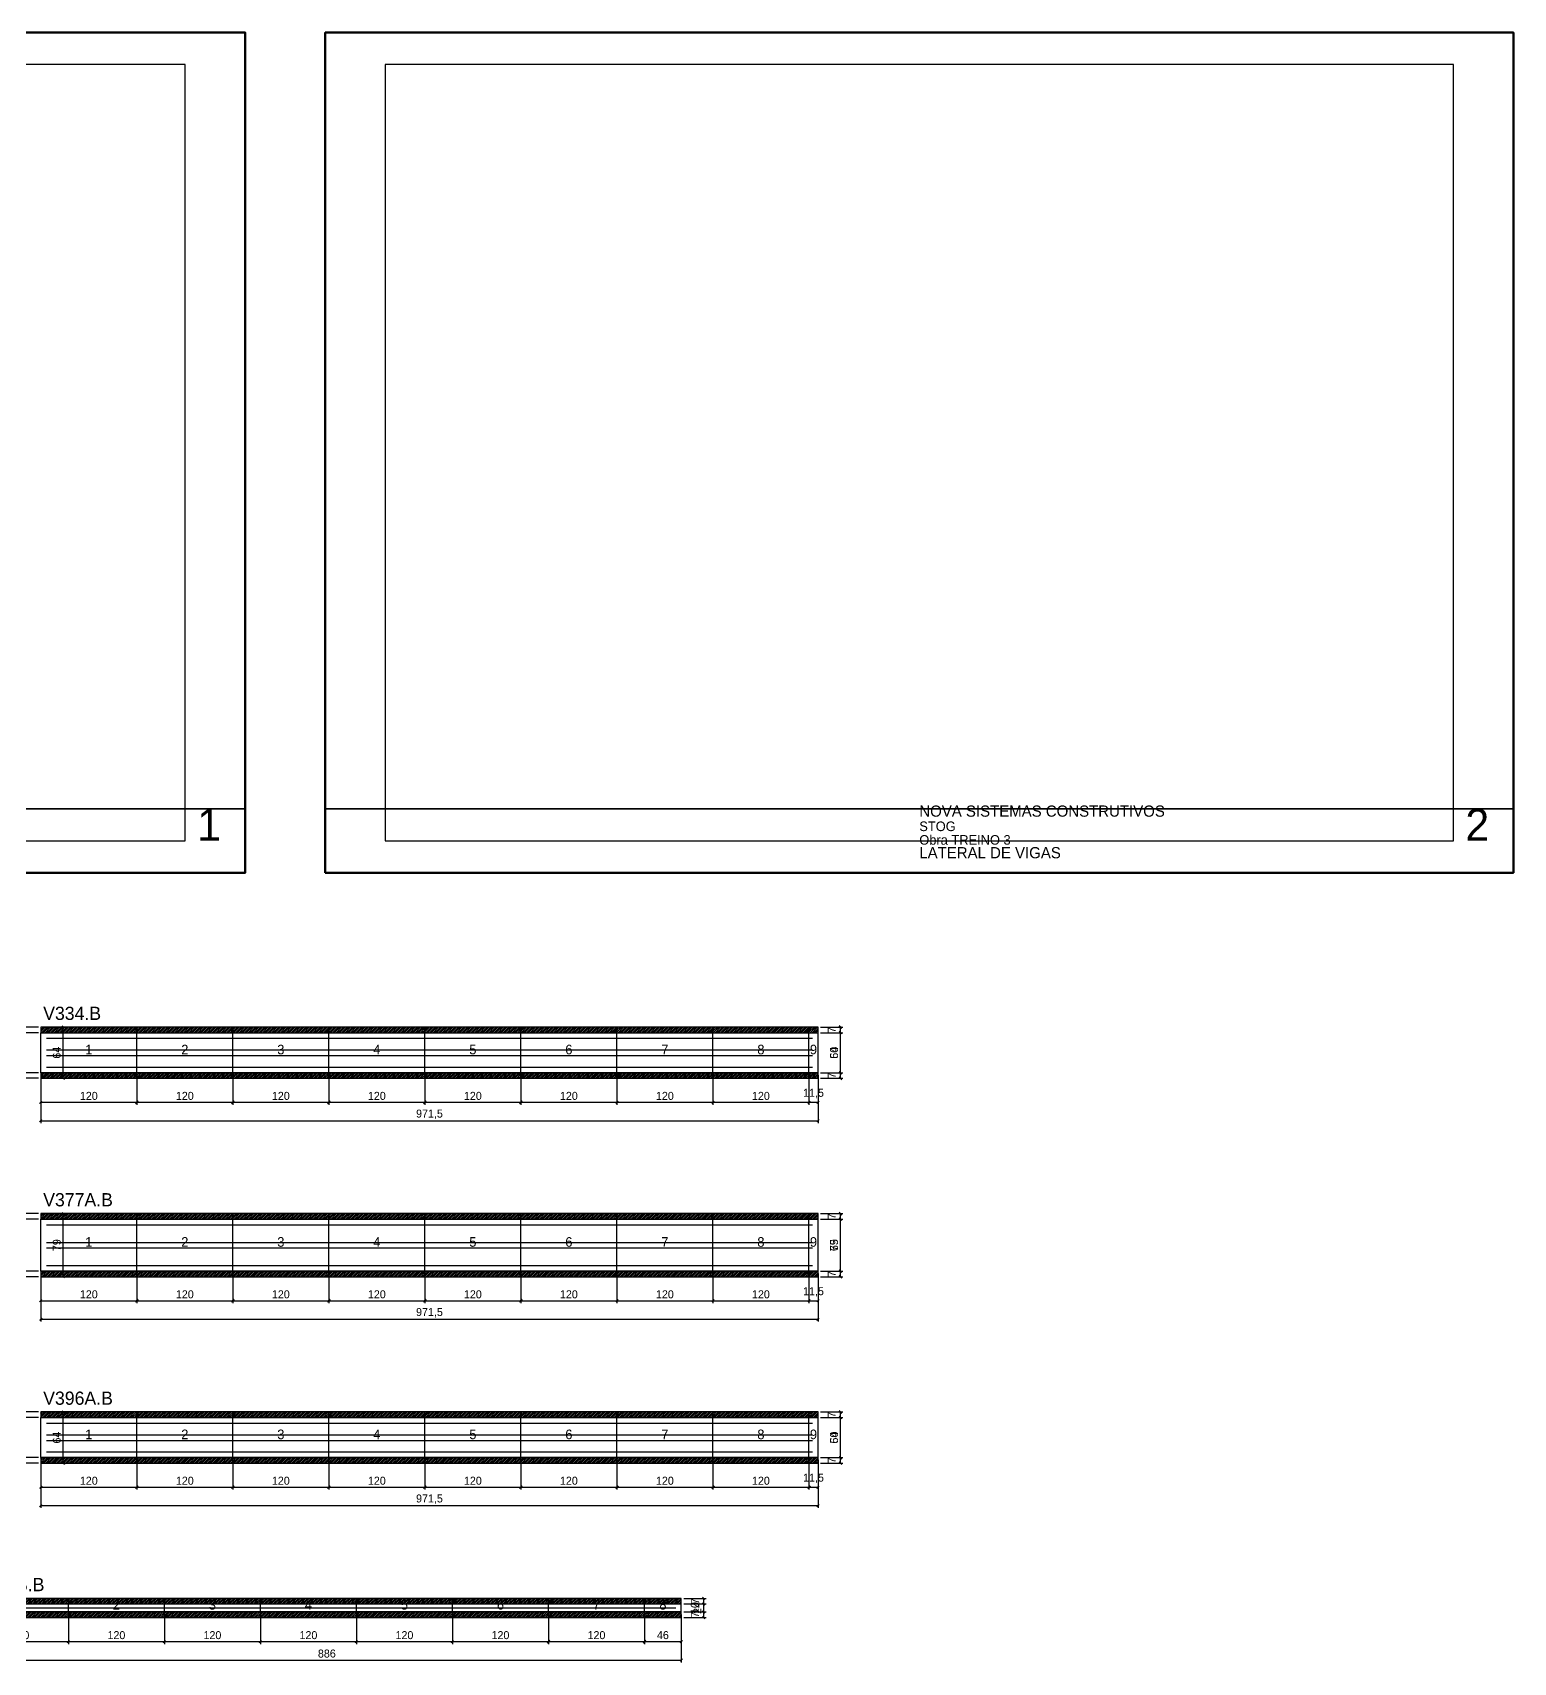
# Model space of a CAD drawing. Extents: x -9000 to 3070, y -16391 to 1250.
# Drawn here: x 1219 to 3070, y -787 to 1250 of the extents above; entities that cross this region are included whole.
import ezdxf
from ezdxf.enums import TextEntityAlignment as Align

# ---------------------------------------------------------------- set-up
doc = ezdxf.new("R2010")
doc.units = 0
for name, color, linetype in [('5', 5, 'Continuous'), ('CARIMBO', 255, 'Continuous'), ('COTA', 241, 'Continuous'), ('Folhas', 255, 'Continuous'), ('NOMENCLATURA', 7, 'Continuous'), ('Painéis', 200, 'Continuous'), ('SARR_2.2x5', 40, 'Continuous'), ('SARR_2.2x7', 40, 'Continuous'), ('SCO-___-LAJ', 224, 'Continuous')]:
    doc.layers.add(name, color=color, linetype=linetype)
doc.dimstyles.new('PAINEL', dxfattribs={"dimtxt": 10, "dimasz": 3, "dimexe": 3, "dimexo": 3, "dimgap": 3, "dimtad": 1, "dimblk": 'OBLIQUE', "dimblk1": 'OBLIQUE', "dimcen": 2.5, "dimclrd": 4, "dimclre": 4, "dimclrt": 240, "dimazin": 3, "dimtfac": 1, "dimtmove": 0, "dimatfit": 3})

# ---------------------------------------------------------------- blocks, each defined once
blk = doc.blocks.new('_OBLIQUE')
at = {"color": 0, "linetype": 'BYBLOCK'}
blk.add_line((-0.5, -0.5), (0.5, 0.5), dxfattribs=at)

msp = doc.modelspace()

# ---------------------------------------------------------------- hatches: boundary and pattern name
at = {"layer": 'COTA'}
h = msp.add_hatch(dxfattribs=at)
h.set_pattern_fill('ANSI31', scale=0.5)
h.paths.add_polyline_path([(1229.5, 0), (1349.5, 0), (1349.5, 7), (1229.5, 7)])
h = msp.add_hatch(dxfattribs=at)
h.set_pattern_fill('ANSI31', scale=0.5)
h.paths.add_polyline_path([(1349.5, 0), (1469.5, 0), (1469.5, 7), (1349.5, 7)])
h = msp.add_hatch(dxfattribs=at)
h.set_pattern_fill('ANSI31', scale=0.5)
h.paths.add_polyline_path([(1469.5, 0), (1589.5, 0), (1589.5, 7), (1469.5, 7)])
h = msp.add_hatch(dxfattribs=at)
h.set_pattern_fill('ANSI31', scale=0.5)
h.paths.add_polyline_path([(1589.5, 0), (1709.5, 0), (1709.5, 7), (1589.5, 7)])
h = msp.add_hatch(dxfattribs=at)
h.set_pattern_fill('ANSI31', scale=0.5)
h.paths.add_polyline_path([(1709.5, 0), (1829.5, 0), (1829.5, 7), (1709.5, 7)])
h = msp.add_hatch(dxfattribs=at)
h.set_pattern_fill('ANSI31', scale=0.5)
h.paths.add_polyline_path([(1829.5, 0), (1949.5, 0), (1949.5, 7), (1829.5, 7)])
h = msp.add_hatch(dxfattribs=at)
h.set_pattern_fill('ANSI31', scale=0.5)
h.paths.add_polyline_path([(1949.5, 0), (2069.5, 0), (2069.5, 7), (1949.5, 7)])
h = msp.add_hatch(dxfattribs=at)
h.set_pattern_fill('ANSI31', scale=0.5)
h.paths.add_polyline_path([(2069.5, 0), (2189.5, 0), (2189.5, 7), (2069.5, 7)])
h = msp.add_hatch(dxfattribs=at)
h.set_pattern_fill('ANSI31', scale=0.5)
h.paths.add_polyline_path([(2189.5, 0), (2201, 0), (2201, 7), (2189.5, 7)])
h = msp.add_hatch(dxfattribs=at)
h.set_pattern_fill('ANSI31', scale=0.5)
h.paths.add_polyline_path([(1229.5, -57), (1349.5, -57), (1349.5, -50), (1229.5, -50)])
h = msp.add_hatch(dxfattribs=at)
h.set_pattern_fill('ANSI31', scale=0.5)
h.paths.add_polyline_path([(1349.5, -57), (1469.5, -57), (1469.5, -50), (1349.5, -50)])
h = msp.add_hatch(dxfattribs=at)
h.set_pattern_fill('ANSI31', scale=0.5)
h.paths.add_polyline_path([(1469.5, -57), (1589.5, -57), (1589.5, -50), (1469.5, -50)])
h = msp.add_hatch(dxfattribs=at)
h.set_pattern_fill('ANSI31', scale=0.5)
h.paths.add_polyline_path([(1589.5, -57), (1709.5, -57), (1709.5, -50), (1589.5, -50)])
h = msp.add_hatch(dxfattribs=at)
h.set_pattern_fill('ANSI31', scale=0.5)
h.paths.add_polyline_path([(1709.5, -57), (1829.5, -57), (1829.5, -50), (1709.5, -50)])
h = msp.add_hatch(dxfattribs=at)
h.set_pattern_fill('ANSI31', scale=0.5)
h.paths.add_polyline_path([(1829.5, -57), (1949.5, -57), (1949.5, -50), (1829.5, -50)])
h = msp.add_hatch(dxfattribs=at)
h.set_pattern_fill('ANSI31', scale=0.5)
h.paths.add_polyline_path([(1949.5, -57), (2069.5, -57), (2069.5, -50), (1949.5, -50)])
h = msp.add_hatch(dxfattribs=at)
h.set_pattern_fill('ANSI31', scale=0.5)
h.paths.add_polyline_path([(2069.5, -57), (2189.5, -57), (2189.5, -50), (2069.5, -50)])
h = msp.add_hatch(dxfattribs=at)
h.set_pattern_fill('ANSI31', scale=0.5)
h.paths.add_polyline_path([(2189.5, -57), (2201, -57), (2201, -50), (2189.5, -50)])
h = msp.add_hatch(dxfattribs=at)
h.set_pattern_fill('ANSI31', scale=0.5)
h.paths.add_polyline_path([(1229.5, -233), (1349.5, -233), (1349.5, -226), (1229.5, -226)])
h = msp.add_hatch(dxfattribs=at)
h.set_pattern_fill('ANSI31', scale=0.5)
h.paths.add_polyline_path([(1349.5, -233), (1469.5, -233), (1469.5, -226), (1349.5, -226)])
h = msp.add_hatch(dxfattribs=at)
h.set_pattern_fill('ANSI31', scale=0.5)
h.paths.add_polyline_path([(1469.5, -233), (1589.5, -233), (1589.5, -226), (1469.5, -226)])
h = msp.add_hatch(dxfattribs=at)
h.set_pattern_fill('ANSI31', scale=0.5)
h.paths.add_polyline_path([(1589.5, -233), (1709.5, -233), (1709.5, -226), (1589.5, -226)])
h = msp.add_hatch(dxfattribs=at)
h.set_pattern_fill('ANSI31', scale=0.5)
h.paths.add_polyline_path([(1709.5, -233), (1829.5, -233), (1829.5, -226), (1709.5, -226)])
h = msp.add_hatch(dxfattribs=at)
h.set_pattern_fill('ANSI31', scale=0.5)
h.paths.add_polyline_path([(1829.5, -233), (1949.5, -233), (1949.5, -226), (1829.5, -226)])
h = msp.add_hatch(dxfattribs=at)
h.set_pattern_fill('ANSI31', scale=0.5)
h.paths.add_polyline_path([(1949.5, -233), (2069.5, -233), (2069.5, -226), (1949.5, -226)])
h = msp.add_hatch(dxfattribs=at)
h.set_pattern_fill('ANSI31', scale=0.5)
h.paths.add_polyline_path([(2069.5, -233), (2189.5, -233), (2189.5, -226), (2069.5, -226)])
h = msp.add_hatch(dxfattribs=at)
h.set_pattern_fill('ANSI31', scale=0.5)
h.paths.add_polyline_path([(2189.5, -233), (2201, -233), (2201, -226), (2189.5, -226)])
h = msp.add_hatch(dxfattribs=at)
h.set_pattern_fill('ANSI31', scale=0.5)
h.paths.add_polyline_path([(1229.5, -305), (1349.5, -305), (1349.5, -298), (1229.5, -298)])
h = msp.add_hatch(dxfattribs=at)
h.set_pattern_fill('ANSI31', scale=0.5)
h.paths.add_polyline_path([(1349.5, -305), (1469.5, -305), (1469.5, -298), (1349.5, -298)])
h = msp.add_hatch(dxfattribs=at)
h.set_pattern_fill('ANSI31', scale=0.5)
h.paths.add_polyline_path([(1469.5, -305), (1589.5, -305), (1589.5, -298), (1469.5, -298)])
h = msp.add_hatch(dxfattribs=at)
h.set_pattern_fill('ANSI31', scale=0.5)
h.paths.add_polyline_path([(1589.5, -305), (1709.5, -305), (1709.5, -298), (1589.5, -298)])
h = msp.add_hatch(dxfattribs=at)
h.set_pattern_fill('ANSI31', scale=0.5)
h.paths.add_polyline_path([(1709.5, -305), (1829.5, -305), (1829.5, -298), (1709.5, -298)])
h = msp.add_hatch(dxfattribs=at)
h.set_pattern_fill('ANSI31', scale=0.5)
h.paths.add_polyline_path([(1829.5, -305), (1949.5, -305), (1949.5, -298), (1829.5, -298)])
h = msp.add_hatch(dxfattribs=at)
h.set_pattern_fill('ANSI31', scale=0.5)
h.paths.add_polyline_path([(1949.5, -305), (2069.5, -305), (2069.5, -298), (1949.5, -298)])
h = msp.add_hatch(dxfattribs=at)
h.set_pattern_fill('ANSI31', scale=0.5)
h.paths.add_polyline_path([(2069.5, -305), (2189.5, -305), (2189.5, -298), (2069.5, -298)])
h = msp.add_hatch(dxfattribs=at)
h.set_pattern_fill('ANSI31', scale=0.5)
h.paths.add_polyline_path([(2189.5, -305), (2201, -305), (2201, -298), (2189.5, -298)])
h = msp.add_hatch(dxfattribs=at)
h.set_pattern_fill('ANSI31', scale=0.5)
h.paths.add_polyline_path([(1229.5, -481), (1349.5, -481), (1349.5, -474), (1229.5, -474)])
h = msp.add_hatch(dxfattribs=at)
h.set_pattern_fill('ANSI31', scale=0.5)
h.paths.add_polyline_path([(1349.5, -481), (1469.5, -481), (1469.5, -474), (1349.5, -474)])
h = msp.add_hatch(dxfattribs=at)
h.set_pattern_fill('ANSI31', scale=0.5)
h.paths.add_polyline_path([(1469.5, -481), (1589.5, -481), (1589.5, -474), (1469.5, -474)])
h = msp.add_hatch(dxfattribs=at)
h.set_pattern_fill('ANSI31', scale=0.5)
h.paths.add_polyline_path([(1589.5, -481), (1709.5, -481), (1709.5, -474), (1589.5, -474)])
h = msp.add_hatch(dxfattribs=at)
h.set_pattern_fill('ANSI31', scale=0.5)
h.paths.add_polyline_path([(1709.5, -481), (1829.5, -481), (1829.5, -474), (1709.5, -474)])
h = msp.add_hatch(dxfattribs=at)
h.set_pattern_fill('ANSI31', scale=0.5)
h.paths.add_polyline_path([(1829.5, -481), (1949.5, -481), (1949.5, -474), (1829.5, -474)])
h = msp.add_hatch(dxfattribs=at)
h.set_pattern_fill('ANSI31', scale=0.5)
h.paths.add_polyline_path([(1949.5, -481), (2069.5, -481), (2069.5, -474), (1949.5, -474)])
h = msp.add_hatch(dxfattribs=at)
h.set_pattern_fill('ANSI31', scale=0.5)
h.paths.add_polyline_path([(2069.5, -481), (2189.5, -481), (2189.5, -474), (2069.5, -474)])
h = msp.add_hatch(dxfattribs=at)
h.set_pattern_fill('ANSI31', scale=0.5)
h.paths.add_polyline_path([(2189.5, -481), (2201, -481), (2201, -474), (2189.5, -474)])
h = msp.add_hatch(dxfattribs=at)
h.set_pattern_fill('ANSI31', scale=0.5)
h.paths.add_polyline_path([(1229.5, -538), (1349.5, -538), (1349.5, -531), (1229.5, -531)])
h = msp.add_hatch(dxfattribs=at)
h.set_pattern_fill('ANSI31', scale=0.5)
h.paths.add_polyline_path([(1349.5, -538), (1469.5, -538), (1469.5, -531), (1349.5, -531)])
h = msp.add_hatch(dxfattribs=at)
h.set_pattern_fill('ANSI31', scale=0.5)
h.paths.add_polyline_path([(1469.5, -538), (1589.5, -538), (1589.5, -531), (1469.5, -531)])
h = msp.add_hatch(dxfattribs=at)
h.set_pattern_fill('ANSI31', scale=0.5)
h.paths.add_polyline_path([(1589.5, -538), (1709.5, -538), (1709.5, -531), (1589.5, -531)])
h = msp.add_hatch(dxfattribs=at)
h.set_pattern_fill('ANSI31', scale=0.5)
h.paths.add_polyline_path([(1709.5, -538), (1829.5, -538), (1829.5, -531), (1709.5, -531)])
h = msp.add_hatch(dxfattribs=at)
h.set_pattern_fill('ANSI31', scale=0.5)
h.paths.add_polyline_path([(1829.5, -538), (1949.5, -538), (1949.5, -531), (1829.5, -531)])
h = msp.add_hatch(dxfattribs=at)
h.set_pattern_fill('ANSI31', scale=0.5)
h.paths.add_polyline_path([(1949.5, -538), (2069.5, -538), (2069.5, -531), (1949.5, -531)])
h = msp.add_hatch(dxfattribs=at)
h.set_pattern_fill('ANSI31', scale=0.5)
h.paths.add_polyline_path([(2069.5, -538), (2189.5, -538), (2189.5, -531), (2069.5, -531)])
h = msp.add_hatch(dxfattribs=at)
h.set_pattern_fill('ANSI31', scale=0.5)
h.paths.add_polyline_path([(2189.5, -538), (2201, -538), (2201, -531), (2189.5, -531)])
h = msp.add_hatch(dxfattribs=at)
h.set_pattern_fill('ANSI31', scale=0.5)
h.paths.add_polyline_path([(1144, -714), (1264, -714), (1264, -707), (1144, -707)])
h = msp.add_hatch(dxfattribs=at)
h.set_pattern_fill('ANSI31', scale=0.5)
h.paths.add_polyline_path([(1264, -714), (1384, -714), (1384, -707), (1264, -707)])
h = msp.add_hatch(dxfattribs=at)
h.set_pattern_fill('ANSI31', scale=0.5)
h.paths.add_polyline_path([(1384, -714), (1504, -714), (1504, -707), (1384, -707)])
h = msp.add_hatch(dxfattribs=at)
h.set_pattern_fill('ANSI31', scale=0.5)
h.paths.add_polyline_path([(1504, -714), (1624, -714), (1624, -707), (1504, -707)])
h = msp.add_hatch(dxfattribs=at)
h.set_pattern_fill('ANSI31', scale=0.5)
h.paths.add_polyline_path([(1624, -714), (1744, -714), (1744, -707), (1624, -707)])
h = msp.add_hatch(dxfattribs=at)
h.set_pattern_fill('ANSI31', scale=0.5)
h.paths.add_polyline_path([(1744, -714), (1864, -714), (1864, -707), (1744, -707)])
h = msp.add_hatch(dxfattribs=at)
h.set_pattern_fill('ANSI31', scale=0.5)
h.paths.add_polyline_path([(1864, -714), (1984, -714), (1984, -707), (1864, -707)])
h = msp.add_hatch(dxfattribs=at)
h.set_pattern_fill('ANSI31', scale=0.5)
h.paths.add_polyline_path([(1984, -714), (2030, -714), (2030, -707), (1984, -707)])
h = msp.add_hatch(dxfattribs=at)
h.set_pattern_fill('ANSI31', scale=0.5)
h.paths.add_polyline_path([(1144, -731), (1264, -731), (1264, -724), (1144, -724)])
h = msp.add_hatch(dxfattribs=at)
h.set_pattern_fill('ANSI31', scale=0.5)
h.paths.add_polyline_path([(1264, -731), (1384, -731), (1384, -724), (1264, -724)])
h = msp.add_hatch(dxfattribs=at)
h.set_pattern_fill('ANSI31', scale=0.5)
h.paths.add_polyline_path([(1384, -731), (1504, -731), (1504, -724), (1384, -724)])
h = msp.add_hatch(dxfattribs=at)
h.set_pattern_fill('ANSI31', scale=0.5)
h.paths.add_polyline_path([(1504, -731), (1624, -731), (1624, -724), (1504, -724)])
h = msp.add_hatch(dxfattribs=at)
h.set_pattern_fill('ANSI31', scale=0.5)
h.paths.add_polyline_path([(1624, -731), (1744, -731), (1744, -724), (1624, -724)])
h = msp.add_hatch(dxfattribs=at)
h.set_pattern_fill('ANSI31', scale=0.5)
h.paths.add_polyline_path([(1744, -731), (1864, -731), (1864, -724), (1744, -724)])
h = msp.add_hatch(dxfattribs=at)
h.set_pattern_fill('ANSI31', scale=0.5)
h.paths.add_polyline_path([(1864, -731), (1984, -731), (1984, -724), (1864, -724)])
h = msp.add_hatch(dxfattribs=at)
h.set_pattern_fill('ANSI31', scale=0.5)
h.paths.add_polyline_path([(1984, -731), (2030, -731), (2030, -724), (1984, -724)])

# ---------------------------------------------------------------- linework, layer by layer
at = {"layer": 'CARIMBO', "lineweight": 35}
for p, q in [((0, 280), (1485, 280)), ((1585, 280), (3070, 280))]:
    msp.add_line(p, q, dxfattribs=at)
at = {"layer": 'Folhas', "lineweight": 50}
for points in [[(0, 200), (1485, 200), (1485, 1250), (0, 1250)], [(1585, 200), (3070, 200), (3070, 1250), (1585, 1250)]]:
    msp.add_lwpolyline(points, close=True, dxfattribs=at)
at = {"layer": 'Folhas', "lineweight": 25}
for points in [[(75, 240), (1410, 240), (1410, 1210), (75, 1210)], [(1660, 240), (2995, 240), (2995, 1210), (1660, 1210)]]:
    msp.add_lwpolyline(points, close=True, dxfattribs=at)
at = {"layer": 'Painéis'}
for p, q in [((1229.5, 0), (1349.5, 0)), ((1229.5, -50), (1229.5, 0)), ((1349.5, -50), (1349.5, 0)), ((1349.5, -50), (1349.5, 0)), ((1349.5, 0), (1469.5, 0)), ((1349.5, -50), (1349.5, 0)), ((1469.5, -50), (1469.5, 0)), ((1469.5, -50), (1469.5, 0)), ((1469.5, 0), (1589.5, 0)), ((1469.5, -50), (1469.5, 0)), ((1589.5, -50), (1589.5, 0)), ((1589.5, -50), (1589.5, 0)), ((1589.5, 0), (1709.5, 0)), ((1589.5, -50), (1589.5, 0)), ((1709.5, -50), (1709.5, 0)), ((1709.5, -50), (1709.5, 0)), ((1709.5, 0), (1829.5, 0)), ((1709.5, -50), (1709.5, 0)), ((1829.5, -50), (1829.5, 0)), ((1829.5, -50), (1829.5, 0)), ((1829.5, 0), (1949.5, 0)), ((1829.5, -50), (1829.5, 0)), ((1949.5, -50), (1949.5, 0)), ((1949.5, -50), (1949.5, 0)), ((1949.5, 0), (2069.5, 0)), ((1949.5, -50), (1949.5, 0)), ((2069.5, -50), (2069.5, 0)), ((2069.5, -50), (2069.5, 0)), ((2069.5, 0), (2189.5, 0)), ((2069.5, -50), (2069.5, 0)), ((2189.5, -50), (2189.5, 0)), ((2189.5, -50), (2189.5, 0)), ((2189.5, 0), (2201, 0)), ((2189.5, -50), (2189.5, 0)), ((2201, -50), (2201, 0)), ((1229.5, -50), (1349.5, -50)), ((1349.5, -50), (1469.5, -50)), ((1469.5, -50), (1589.5, -50)), ((1589.5, -50), (1709.5, -50)), ((1709.5, -50), (1829.5, -50)), ((1829.5, -50), (1949.5, -50)), ((1949.5, -50), (2069.5, -50)), ((2069.5, -50), (2189.5, -50)), ((2189.5, -50), (2201, -50)), ((1229.5, -233), (1349.5, -233)), ((1229.5, -298), (1229.5, -233)), ((1349.5, -298), (1349.5, -233)), ((1349.5, -298), (1349.5, -233)), ((1349.5, -233), (1469.5, -233)), ((1349.5, -298), (1349.5, -233)), ((1469.5, -298), (1469.5, -233)), ((1469.5, -298), (1469.5, -233)), ((1469.5, -233), (1589.5, -233)), ((1469.5, -298), (1469.5, -233)), ((1589.5, -298), (1589.5, -233)), ((1589.5, -298), (1589.5, -233)), ((1589.5, -233), (1709.5, -233)), ((1589.5, -298), (1589.5, -233)), ((1709.5, -298), (1709.5, -233)), ((1709.5, -298), (1709.5, -233)), ((1709.5, -233), (1829.5, -233)), ((1709.5, -298), (1709.5, -233)), ((1829.5, -298), (1829.5, -233)), ((1829.5, -298), (1829.5, -233)), ((1829.5, -233), (1949.5, -233)), ((1829.5, -298), (1829.5, -233)), ((1949.5, -298), (1949.5, -233)), ((1949.5, -298), (1949.5, -233)), ((1949.5, -233), (2069.5, -233)), ((1949.5, -298), (1949.5, -233)), ((2069.5, -298), (2069.5, -233)), ((2069.5, -298), (2069.5, -233)), ((2069.5, -233), (2189.5, -233)), ((2069.5, -298), (2069.5, -233)), ((2189.5, -298), (2189.5, -233)), ((2189.5, -298), (2189.5, -233)), ((2189.5, -233), (2201, -233)), ((2189.5, -298), (2189.5, -233)), ((2201, -298), (2201, -233)), ((1229.5, -298), (1349.5, -298)), ((1349.5, -298), (1469.5, -298)), ((1469.5, -298), (1589.5, -298)), ((1589.5, -298), (1709.5, -298)), ((1709.5, -298), (1829.5, -298)), ((1829.5, -298), (1949.5, -298)), ((1949.5, -298), (2069.5, -298)), ((2069.5, -298), (2189.5, -298)), ((2189.5, -298), (2201, -298)), ((1229.5, -481), (1349.5, -481)), ((1229.5, -531), (1229.5, -481)), ((1349.5, -531), (1349.5, -481)), ((1349.5, -531), (1349.5, -481)), ((1349.5, -481), (1469.5, -481)), ((1349.5, -531), (1349.5, -481)), ((1469.5, -531), (1469.5, -481)), ((1469.5, -531), (1469.5, -481)), ((1469.5, -481), (1589.5, -481)), ((1469.5, -531), (1469.5, -481)), ((1589.5, -531), (1589.5, -481)), ((1589.5, -531), (1589.5, -481)), ((1589.5, -481), (1709.5, -481)), ((1589.5, -531), (1589.5, -481)), ((1709.5, -531), (1709.5, -481)), ((1709.5, -531), (1709.5, -481)), ((1709.5, -481), (1829.5, -481)), ((1709.5, -531), (1709.5, -481)), ((1829.5, -531), (1829.5, -481)), ((1829.5, -531), (1829.5, -481)), ((1829.5, -481), (1949.5, -481)), ((1829.5, -531), (1829.5, -481)), ((1949.5, -531), (1949.5, -481)), ((1949.5, -531), (1949.5, -481)), ((1949.5, -481), (2069.5, -481)), ((1949.5, -531), (1949.5, -481)), ((2069.5, -531), (2069.5, -481)), ((2069.5, -531), (2069.5, -481)), ((2069.5, -481), (2189.5, -481)), ((2069.5, -531), (2069.5, -481)), ((2189.5, -531), (2189.5, -481)), ((2189.5, -531), (2189.5, -481)), ((2189.5, -481), (2201, -481)), ((2189.5, -531), (2189.5, -481)), ((2201, -531), (2201, -481)), ((1229.5, -531), (1349.5, -531)), ((1349.5, -531), (1469.5, -531)), ((1469.5, -531), (1589.5, -531)), ((1589.5, -531), (1709.5, -531)), ((1709.5, -531), (1829.5, -531)), ((1829.5, -531), (1949.5, -531)), ((1949.5, -531), (2069.5, -531)), ((2069.5, -531), (2189.5, -531)), ((2189.5, -531), (2201, -531)), ((1144, -714), (1264, -714)), ((1144, -724), (1264, -724)), ((1264, -724), (1264, -714)), ((1264, -724), (1264, -714)), ((1264, -714), (1384, -714)), ((1264, -724), (1264, -714)), ((1264, -724), (1384, -724)), ((1384, -724), (1384, -714)), ((1384, -724), (1384, -714)), ((1384, -714), (1504, -714)), ((1384, -724), (1384, -714)), ((1384, -724), (1504, -724)), ((1504, -724), (1504, -714)), ((1504, -724), (1504, -714)), ((1504, -714), (1624, -714)), ((1504, -724), (1504, -714)), ((1504, -724), (1624, -724)), ((1624, -724), (1624, -714)), ((1624, -724), (1624, -714)), ((1624, -714), (1744, -714)), ((1624, -724), (1624, -714)), ((1624, -724), (1744, -724)), ((1744, -724), (1744, -714)), ((1744, -724), (1744, -714)), ((1744, -714), (1864, -714)), ((1744, -724), (1744, -714)), ((1744, -724), (1864, -724)), ((1864, -724), (1864, -714)), ((1864, -724), (1864, -714)), ((1864, -714), (1984, -714)), ((1864, -724), (1864, -714)), ((1864, -724), (1984, -724)), ((1984, -724), (1984, -714)), ((1984, -724), (1984, -714)), ((1984, -714), (2030, -714)), ((1984, -724), (1984, -714)), ((1984, -724), (2030, -724)), ((2030, -724), (2030, -714))]:
    msp.add_line(p, q, dxfattribs=at)
at = {"layer": 'SARR_2.2x5'}
for points in [[(1151, -719), (1264, -719)], [(1151, -719), (1264, -719)], [(1264, -719), (1384, -719)], [(1264, -719), (1384, -719)], [(1384, -719), (1504, -719)], [(1384, -719), (1504, -719)], [(1504, -719), (1624, -719)], [(1504, -719), (1624, -719)], [(1624, -719), (1744, -719)], [(1624, -719), (1744, -719)], [(1744, -719), (1864, -719)], [(1744, -719), (1864, -719)], [(1864, -719), (1984, -719)], [(1864, -719), (1984, -719)], [(1984, -719), (2023, -719)], [(1984, -719), (2023, -719)]]:
    msp.add_lwpolyline(points, dxfattribs=at)
at = {"layer": 'SARR_2.2x7'}
for points in [[(1236.5, -7), (1349.5, -7)], [(1236.5, -7), (1349.5, -7)], [(1349.5, -7), (1469.5, -7)], [(1349.5, -7), (1469.5, -7)], [(1469.5, -7), (1589.5, -7)], [(1469.5, -7), (1589.5, -7)], [(1589.5, -7), (1709.5, -7)], [(1589.5, -7), (1709.5, -7)], [(1709.5, -7), (1829.5, -7)], [(1709.5, -7), (1829.5, -7)], [(1829.5, -7), (1949.5, -7)], [(1829.5, -7), (1949.5, -7)], [(1949.5, -7), (2069.5, -7)], [(1949.5, -7), (2069.5, -7)], [(2069.5, -7), (2189.5, -7)], [(2069.5, -7), (2189.5, -7)], [(2189.5, -7), (2194, -7)], [(2189.5, -7), (2194, -7)], [(1236.5, -21.5), (1349.5, -21.5)], [(1236.5, -21.5), (1349.5, -21.5)], [(1236.5, -28.5), (1349.5, -28.5)], [(1236.5, -28.5), (1349.5, -28.5)], [(1349.5, -21.5), (1469.5, -21.5)], [(1349.5, -21.5), (1469.5, -21.5)], [(1349.5, -28.5), (1469.5, -28.5)], [(1349.5, -28.5), (1469.5, -28.5)], [(1469.5, -21.5), (1589.5, -21.5)], [(1469.5, -21.5), (1589.5, -21.5)], [(1469.5, -28.5), (1589.5, -28.5)], [(1469.5, -28.5), (1589.5, -28.5)], [(1589.5, -21.5), (1709.5, -21.5)], [(1589.5, -21.5), (1709.5, -21.5)], [(1589.5, -28.5), (1709.5, -28.5)], [(1589.5, -28.5), (1709.5, -28.5)], [(1709.5, -21.5), (1829.5, -21.5)], [(1709.5, -21.5), (1829.5, -21.5)], [(1709.5, -28.5), (1829.5, -28.5)], [(1709.5, -28.5), (1829.5, -28.5)], [(1829.5, -21.5), (1949.5, -21.5)], [(1829.5, -21.5), (1949.5, -21.5)], [(1829.5, -28.5), (1949.5, -28.5)], [(1829.5, -28.5), (1949.5, -28.5)], [(1949.5, -21.5), (2069.5, -21.5)], [(1949.5, -21.5), (2069.5, -21.5)], [(1949.5, -28.5), (2069.5, -28.5)], [(1949.5, -28.5), (2069.5, -28.5)], [(2069.5, -21.5), (2189.5, -21.5)], [(2069.5, -21.5), (2189.5, -21.5)], [(2069.5, -28.5), (2189.5, -28.5)], [(2069.5, -28.5), (2189.5, -28.5)], [(2189.5, -21.5), (2194, -21.5)], [(2189.5, -21.5), (2194, -21.5)], [(2189.5, -28.5), (2194, -28.5)], [(2189.5, -28.5), (2194, -28.5)], [(1236.5, -43), (1349.5, -43)], [(1236.5, -43), (1349.5, -43)], [(1349.5, -43), (1469.5, -43)], [(1349.5, -43), (1469.5, -43)], [(1469.5, -43), (1589.5, -43)], [(1469.5, -43), (1589.5, -43)], [(1589.5, -43), (1709.5, -43)], [(1589.5, -43), (1709.5, -43)], [(1709.5, -43), (1829.5, -43)], [(1709.5, -43), (1829.5, -43)], [(1829.5, -43), (1949.5, -43)], [(1829.5, -43), (1949.5, -43)], [(1949.5, -43), (2069.5, -43)], [(1949.5, -43), (2069.5, -43)], [(2069.5, -43), (2189.5, -43)], [(2069.5, -43), (2189.5, -43)], [(2189.5, -43), (2194, -43)], [(2189.5, -43), (2194, -43)], [(1236.5, -240), (1349.5, -240)], [(1236.5, -240), (1349.5, -240)], [(1349.5, -240), (1469.5, -240)], [(1349.5, -240), (1469.5, -240)], [(1469.5, -240), (1589.5, -240)], [(1469.5, -240), (1589.5, -240)], [(1589.5, -240), (1709.5, -240)], [(1589.5, -240), (1709.5, -240)], [(1709.5, -240), (1829.5, -240)], [(1709.5, -240), (1829.5, -240)], [(1829.5, -240), (1949.5, -240)], [(1829.5, -240), (1949.5, -240)], [(1949.5, -240), (2069.5, -240)], [(1949.5, -240), (2069.5, -240)], [(2069.5, -240), (2189.5, -240)], [(2069.5, -240), (2189.5, -240)], [(2189.5, -240), (2194, -240)], [(2189.5, -240), (2194, -240)], [(1236.5, -262), (1349.5, -262)], [(1236.5, -262), (1349.5, -262)], [(1349.5, -262), (1469.5, -262)], [(1349.5, -262), (1469.5, -262)], [(1469.5, -262), (1589.5, -262)], [(1469.5, -262), (1589.5, -262)], [(1589.5, -262), (1709.5, -262)], [(1589.5, -262), (1709.5, -262)], [(1709.5, -262), (1829.5, -262)], [(1709.5, -262), (1829.5, -262)], [(1829.5, -262), (1949.5, -262)], [(1829.5, -262), (1949.5, -262)], [(1949.5, -262), (2069.5, -262)], [(1949.5, -262), (2069.5, -262)], [(2069.5, -262), (2189.5, -262)], [(2069.5, -262), (2189.5, -262)], [(2189.5, -262), (2194, -262)], [(2189.5, -262), (2194, -262)], [(1236.5, -269), (1349.5, -269)], [(1236.5, -269), (1349.5, -269)], [(1349.5, -269), (1469.5, -269)], [(1349.5, -269), (1469.5, -269)], [(1469.5, -269), (1589.5, -269)], [(1469.5, -269), (1589.5, -269)], [(1589.5, -269), (1709.5, -269)], [(1589.5, -269), (1709.5, -269)], [(1709.5, -269), (1829.5, -269)], [(1709.5, -269), (1829.5, -269)], [(1829.5, -269), (1949.5, -269)], [(1829.5, -269), (1949.5, -269)], [(1949.5, -269), (2069.5, -269)], [(1949.5, -269), (2069.5, -269)], [(2069.5, -269), (2189.5, -269)], [(2069.5, -269), (2189.5, -269)], [(2189.5, -269), (2194, -269)], [(2189.5, -269), (2194, -269)], [(1236.5, -291), (1349.5, -291)], [(1236.5, -291), (1349.5, -291)], [(1349.5, -291), (1469.5, -291)], [(1349.5, -291), (1469.5, -291)], [(1469.5, -291), (1589.5, -291)], [(1469.5, -291), (1589.5, -291)], [(1589.5, -291), (1709.5, -291)], [(1589.5, -291), (1709.5, -291)], [(1709.5, -291), (1829.5, -291)], [(1709.5, -291), (1829.5, -291)], [(1829.5, -291), (1949.5, -291)], [(1829.5, -291), (1949.5, -291)], [(1949.5, -291), (2069.5, -291)], [(1949.5, -291), (2069.5, -291)], [(2069.5, -291), (2189.5, -291)], [(2069.5, -291), (2189.5, -291)], [(2189.5, -291), (2194, -291)], [(2189.5, -291), (2194, -291)], [(1236.5, -488), (1349.5, -488)], [(1236.5, -488), (1349.5, -488)], [(1349.5, -488), (1469.5, -488)], [(1349.5, -488), (1469.5, -488)], [(1469.5, -488), (1589.5, -488)], [(1469.5, -488), (1589.5, -488)], [(1589.5, -488), (1709.5, -488)], [(1589.5, -488), (1709.5, -488)], [(1709.5, -488), (1829.5, -488)], [(1709.5, -488), (1829.5, -488)], [(1829.5, -488), (1949.5, -488)], [(1829.5, -488), (1949.5, -488)], [(1949.5, -488), (2069.5, -488)], [(1949.5, -488), (2069.5, -488)], [(2069.5, -488), (2189.5, -488)], [(2069.5, -488), (2189.5, -488)], [(2189.5, -488), (2194, -488)], [(2189.5, -488), (2194, -488)], [(1236.5, -502.5), (1349.5, -502.5)], [(1236.5, -502.5), (1349.5, -502.5)], [(1349.5, -502.5), (1469.5, -502.5)], [(1349.5, -502.5), (1469.5, -502.5)], [(1469.5, -502.5), (1589.5, -502.5)], [(1469.5, -502.5), (1589.5, -502.5)], [(1589.5, -502.5), (1709.5, -502.5)], [(1589.5, -502.5), (1709.5, -502.5)], [(1709.5, -502.5), (1829.5, -502.5)], [(1709.5, -502.5), (1829.5, -502.5)], [(1829.5, -502.5), (1949.5, -502.5)], [(1829.5, -502.5), (1949.5, -502.5)], [(1949.5, -502.5), (2069.5, -502.5)], [(1949.5, -502.5), (2069.5, -502.5)], [(2069.5, -502.5), (2189.5, -502.5)], [(2069.5, -502.5), (2189.5, -502.5)], [(2189.5, -502.5), (2194, -502.5)], [(2189.5, -502.5), (2194, -502.5)], [(1236.5, -509.5), (1349.5, -509.5)], [(1236.5, -509.5), (1349.5, -509.5)], [(1236.5, -524), (1349.5, -524)], [(1236.5, -524), (1349.5, -524)], [(1349.5, -509.5), (1469.5, -509.5)], [(1349.5, -509.5), (1469.5, -509.5)], [(1349.5, -524), (1469.5, -524)], [(1349.5, -524), (1469.5, -524)], [(1469.5, -509.5), (1589.5, -509.5)], [(1469.5, -509.5), (1589.5, -509.5)], [(1469.5, -524), (1589.5, -524)], [(1469.5, -524), (1589.5, -524)], [(1589.5, -509.5), (1709.5, -509.5)], [(1589.5, -509.5), (1709.5, -509.5)], [(1589.5, -524), (1709.5, -524)], [(1589.5, -524), (1709.5, -524)], [(1709.5, -509.5), (1829.5, -509.5)], [(1709.5, -509.5), (1829.5, -509.5)], [(1709.5, -524), (1829.5, -524)], [(1709.5, -524), (1829.5, -524)], [(1829.5, -509.5), (1949.5, -509.5)], [(1829.5, -509.5), (1949.5, -509.5)], [(1829.5, -524), (1949.5, -524)], [(1829.5, -524), (1949.5, -524)], [(1949.5, -509.5), (2069.5, -509.5)], [(1949.5, -509.5), (2069.5, -509.5)], [(1949.5, -524), (2069.5, -524)], [(1949.5, -524), (2069.5, -524)], [(2069.5, -509.5), (2189.5, -509.5)], [(2069.5, -509.5), (2189.5, -509.5)], [(2069.5, -524), (2189.5, -524)], [(2069.5, -524), (2189.5, -524)], [(2189.5, -509.5), (2194, -509.5)], [(2189.5, -509.5), (2194, -509.5)], [(2189.5, -524), (2194, -524)], [(2189.5, -524), (2194, -524)]]:
    msp.add_lwpolyline(points, dxfattribs=at)
at = {"layer": 'SCO-___-LAJ'}
for points in [[(1229.5, 0), (1349.5, 0), (1349.5, 7), (1229.5, 7)], [(1349.5, 0), (1469.5, 0), (1469.5, 7), (1349.5, 7)], [(1469.5, 0), (1589.5, 0), (1589.5, 7), (1469.5, 7)], [(1589.5, 0), (1709.5, 0), (1709.5, 7), (1589.5, 7)], [(1709.5, 0), (1829.5, 0), (1829.5, 7), (1709.5, 7)], [(1829.5, 0), (1949.5, 0), (1949.5, 7), (1829.5, 7)], [(1949.5, 0), (2069.5, 0), (2069.5, 7), (1949.5, 7)], [(2069.5, 0), (2189.5, 0), (2189.5, 7), (2069.5, 7)], [(2189.5, 0), (2201, 0), (2201, 7), (2189.5, 7)], [(1229.5, -57), (1349.5, -57), (1349.5, -50), (1229.5, -50)], [(1349.5, -57), (1469.5, -57), (1469.5, -50), (1349.5, -50)], [(1469.5, -57), (1589.5, -57), (1589.5, -50), (1469.5, -50)], [(1589.5, -57), (1709.5, -57), (1709.5, -50), (1589.5, -50)], [(1709.5, -57), (1829.5, -57), (1829.5, -50), (1709.5, -50)], [(1829.5, -57), (1949.5, -57), (1949.5, -50), (1829.5, -50)], [(1949.5, -57), (2069.5, -57), (2069.5, -50), (1949.5, -50)], [(2069.5, -57), (2189.5, -57), (2189.5, -50), (2069.5, -50)], [(2189.5, -57), (2201, -57), (2201, -50), (2189.5, -50)], [(1229.5, -233), (1349.5, -233), (1349.5, -226), (1229.5, -226)], [(1349.5, -233), (1469.5, -233), (1469.5, -226), (1349.5, -226)], [(1469.5, -233), (1589.5, -233), (1589.5, -226), (1469.5, -226)], [(1589.5, -233), (1709.5, -233), (1709.5, -226), (1589.5, -226)], [(1709.5, -233), (1829.5, -233), (1829.5, -226), (1709.5, -226)], [(1829.5, -233), (1949.5, -233), (1949.5, -226), (1829.5, -226)], [(1949.5, -233), (2069.5, -233), (2069.5, -226), (1949.5, -226)], [(2069.5, -233), (2189.5, -233), (2189.5, -226), (2069.5, -226)], [(2189.5, -233), (2201, -233), (2201, -226), (2189.5, -226)], [(1229.5, -305), (1349.5, -305), (1349.5, -298), (1229.5, -298)], [(1349.5, -305), (1469.5, -305), (1469.5, -298), (1349.5, -298)], [(1469.5, -305), (1589.5, -305), (1589.5, -298), (1469.5, -298)], [(1589.5, -305), (1709.5, -305), (1709.5, -298), (1589.5, -298)], [(1709.5, -305), (1829.5, -305), (1829.5, -298), (1709.5, -298)], [(1829.5, -305), (1949.5, -305), (1949.5, -298), (1829.5, -298)], [(1949.5, -305), (2069.5, -305), (2069.5, -298), (1949.5, -298)], [(2069.5, -305), (2189.5, -305), (2189.5, -298), (2069.5, -298)], [(2189.5, -305), (2201, -305), (2201, -298), (2189.5, -298)], [(1229.5, -481), (1349.5, -481), (1349.5, -474), (1229.5, -474)], [(1349.5, -481), (1469.5, -481), (1469.5, -474), (1349.5, -474)], [(1469.5, -481), (1589.5, -481), (1589.5, -474), (1469.5, -474)], [(1589.5, -481), (1709.5, -481), (1709.5, -474), (1589.5, -474)], [(1709.5, -481), (1829.5, -481), (1829.5, -474), (1709.5, -474)], [(1829.5, -481), (1949.5, -481), (1949.5, -474), (1829.5, -474)], [(1949.5, -481), (2069.5, -481), (2069.5, -474), (1949.5, -474)], [(2069.5, -481), (2189.5, -481), (2189.5, -474), (2069.5, -474)], [(2189.5, -481), (2201, -481), (2201, -474), (2189.5, -474)], [(1229.5, -538), (1349.5, -538), (1349.5, -531), (1229.5, -531)], [(1349.5, -538), (1469.5, -538), (1469.5, -531), (1349.5, -531)], [(1469.5, -538), (1589.5, -538), (1589.5, -531), (1469.5, -531)], [(1589.5, -538), (1709.5, -538), (1709.5, -531), (1589.5, -531)], [(1709.5, -538), (1829.5, -538), (1829.5, -531), (1709.5, -531)], [(1829.5, -538), (1949.5, -538), (1949.5, -531), (1829.5, -531)], [(1949.5, -538), (2069.5, -538), (2069.5, -531), (1949.5, -531)], [(2069.5, -538), (2189.5, -538), (2189.5, -531), (2069.5, -531)], [(2189.5, -538), (2201, -538), (2201, -531), (2189.5, -531)], [(1144, -714), (1264, -714), (1264, -707), (1144, -707)], [(1264, -714), (1384, -714), (1384, -707), (1264, -707)], [(1384, -714), (1504, -714), (1504, -707), (1384, -707)], [(1504, -714), (1624, -714), (1624, -707), (1504, -707)], [(1624, -714), (1744, -714), (1744, -707), (1624, -707)], [(1744, -714), (1864, -714), (1864, -707), (1744, -707)], [(1864, -714), (1984, -714), (1984, -707), (1864, -707)], [(1984, -714), (2030, -714), (2030, -707), (1984, -707)], [(1144, -731), (1264, -731), (1264, -724), (1144, -724)], [(1264, -731), (1384, -731), (1384, -724), (1264, -724)], [(1384, -731), (1504, -731), (1504, -724), (1384, -724)], [(1504, -731), (1624, -731), (1624, -724), (1504, -724)], [(1624, -731), (1744, -731), (1744, -724), (1624, -724)], [(1744, -731), (1864, -731), (1864, -724), (1744, -724)], [(1864, -731), (1984, -731), (1984, -724), (1864, -724)], [(1984, -731), (2030, -731), (2030, -724), (1984, -724)]]:
    msp.add_lwpolyline(points, close=True, dxfattribs=at)

# ---------------------------------------------------------------- texts
at = {"layer": '5'}
for s, p in [('1', (1289.5, -21)), ('2', (1409.5, -21)), ('3', (1529.5, -21)), ('4', (1649.5, -21)), ('5', (1769.5, -21)), ('6', (1889.5, -21)), ('7', (2009.5, -21)), ('8', (2129.5, -21)), ('9', (2195.25, -21)), ('1', (1289.5, -261.5)), ('2', (1409.5, -261.5)), ('3', (1529.5, -261.5)), ('4', (1649.5, -261.5)), ('5', (1769.5, -261.5)), ('6', (1889.5, -261.5)), ('7', (2009.5, -261.5)), ('8', (2129.5, -261.5)), ('9', (2195.25, -261.5)), ('1', (1289.5, -502)), ('2', (1409.5, -502)), ('3', (1529.5, -502)), ('4', (1649.5, -502)), ('5', (1769.5, -502)), ('6', (1889.5, -502)), ('7', (2009.5, -502)), ('8', (2129.5, -502)), ('9', (2195.25, -502)), ('2', (1324, -715)), ('3', (1444, -715)), ('4', (1564, -715)), ('5', (1684, -715)), ('6', (1804, -715)), ('7', (1924, -715)), ('8', (2007, -715))]:
    msp.add_text(s, height=12, dxfattribs=at).set_placement(p, align=Align.MIDDLE_CENTER)
at = {"layer": 'CARIMBO'}
for s, height, p in [('1', 40, (1425, 240)), ('NOVA SISTEMAS CONSTRUTIVOS', 14, (2327.5, 270)), ('2', 40, (3010, 240)), ('STOG', 12, (2327.5, 252)), ('Obra TREINO 3', 12, (2327.5, 235)), ('LATERAL DE VIGAS', 14, (2327.5, 218))]:
    msp.add_text(s, height=height, dxfattribs=at).set_placement(p)
at = {"layer": 'NOMENCLATURA'}
for s, p in [('V334.B', (1232.5, 16)), ('V377A.B', (1232.5, -217)), ('V396A.B', (1232.5, -465)), ('V352B.B', (1147, -698))]:
    msp.add_text(s, height=16.5, dxfattribs=at).set_placement(p)

# ---------------------------------------------------------------- dimensions: what is measured, and where the dimension line sits
at = {"layer": 'COTA'}
for base, p1, p2 in [((1201.5, 0), (1229.5, 0), (1229.5, 7)), ((1201.5, -50), (1229.5, -50), (1229.5, 0)), ((1257.5, -57), (1229.5, -57), (1229.5, 7)), ((2229, -57), (2201, -57), (2201, 7)), ((2229, 0), (2201, 0), (2201, 7)), ((2229, -50), (2201, -50), (2201, 0)), ((1201.5, -57), (1229.5, -57), (1229.5, -50)), ((2229, -57), (2201, -57), (2201, -50)), ((1201.5, -233), (1229.5, -233), (1229.5, -226)), ((1201.5, -298), (1229.5, -298), (1229.5, -233)), ((1257.5, -305), (1229.5, -305), (1229.5, -226)), ((2229, -305), (2201, -305), (2201, -226)), ((2229, -233), (2201, -233), (2201, -226)), ((2229, -298), (2201, -298), (2201, -233)), ((1201.5, -305), (1229.5, -305), (1229.5, -298)), ((2229, -305), (2201, -305), (2201, -298)), ((1201.5, -481), (1229.5, -481), (1229.5, -474)), ((1201.5, -531), (1229.5, -531), (1229.5, -481)), ((1257.5, -538), (1229.5, -538), (1229.5, -474)), ((2229, -538), (2201, -538), (2201, -474)), ((2229, -481), (2201, -481), (2201, -474)), ((2229, -531), (2201, -531), (2201, -481)), ((1201.5, -538), (1229.5, -538), (1229.5, -531)), ((2229, -538), (2201, -538), (2201, -531)), ((2058, -731), (2030, -731), (2030, -707)), ((2058, -714), (2030, -714), (2030, -707)), ((2058, -724), (2030, -724), (2030, -714)), ((2058, -731), (2030, -731), (2030, -724))]:
    msp.add_linear_dim(base=base, p1=p1, p2=p2, angle=90, dimstyle='PAINEL', dxfattribs=at).render()
for base, p1, p2 in [((1229.5, -87), (1229.5, -50), (1349.5, -50)), ((1229.5, -110), (1229.5, -50), (2201, -50)), ((1349.5, -87), (1349.5, -50), (1469.5, -50)), ((1469.5, -87), (1469.5, -50), (1589.5, -50)), ((1589.5, -87), (1589.5, -50), (1709.5, -50)), ((1709.5, -87), (1709.5, -50), (1829.5, -50)), ((1829.5, -87), (1829.5, -50), (1949.5, -50)), ((1949.5, -87), (1949.5, -50), (2069.5, -50)), ((2069.5, -87), (2069.5, -50), (2189.5, -50)), ((2189.5, -87), (2189.5, -50), (2201, -50)), ((1229.5, -335), (1229.5, -298), (1349.5, -298)), ((1229.5, -358), (1229.5, -298), (2201, -298)), ((1349.5, -335), (1349.5, -298), (1469.5, -298)), ((1469.5, -335), (1469.5, -298), (1589.5, -298)), ((1589.5, -335), (1589.5, -298), (1709.5, -298)), ((1709.5, -335), (1709.5, -298), (1829.5, -298)), ((1829.5, -335), (1829.5, -298), (1949.5, -298)), ((1949.5, -335), (1949.5, -298), (2069.5, -298)), ((2069.5, -335), (2069.5, -298), (2189.5, -298)), ((2189.5, -335), (2189.5, -298), (2201, -298)), ((1229.5, -568), (1229.5, -531), (1349.5, -531)), ((1229.5, -591), (1229.5, -531), (2201, -531)), ((1349.5, -568), (1349.5, -531), (1469.5, -531)), ((1469.5, -568), (1469.5, -531), (1589.5, -531)), ((1589.5, -568), (1589.5, -531), (1709.5, -531)), ((1709.5, -568), (1709.5, -531), (1829.5, -531)), ((1829.5, -568), (1829.5, -531), (1949.5, -531)), ((1949.5, -568), (1949.5, -531), (2069.5, -531)), ((2069.5, -568), (2069.5, -531), (2189.5, -531)), ((2189.5, -568), (2189.5, -531), (2201, -531)), ((1144, -761), (1144, -724), (1264, -724)), ((1144, -784), (1144, -724), (2030, -724)), ((1264, -761), (1264, -724), (1384, -724)), ((1384, -761), (1384, -724), (1504, -724)), ((1504, -761), (1504, -724), (1624, -724)), ((1624, -761), (1624, -724), (1744, -724)), ((1744, -761), (1744, -724), (1864, -724)), ((1864, -761), (1864, -724), (1984, -724)), ((1984, -761), (1984, -724), (2030, -724))]:
    msp.add_linear_dim(base=base, p1=p1, p2=p2, dimstyle='PAINEL', dxfattribs=at).render()

doc.saveas('drawing.dxf')
